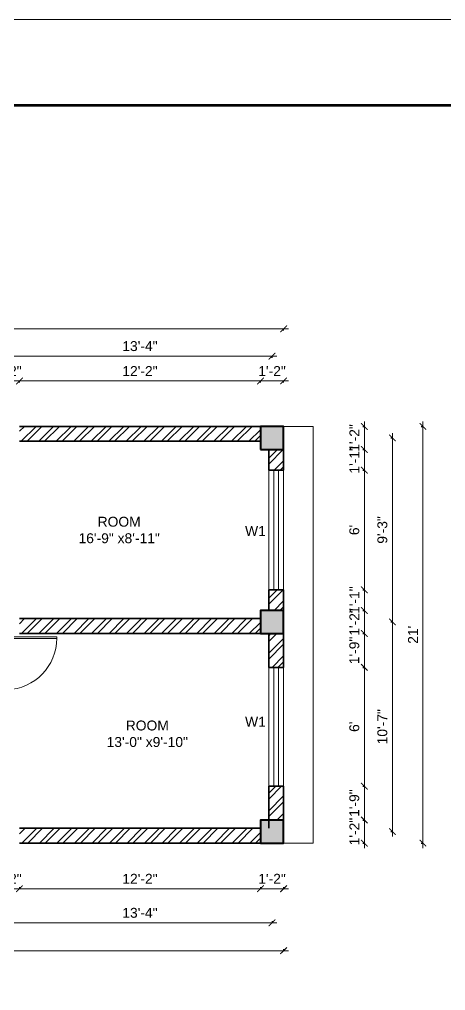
# Model space of a CAD drawing. Header units: inches. Extents: x -12071822 to 12321209, y -1222525 to 1319227.
# Drawn here: x 118257 to 118515, y 37755 to 38344 of the extents above; entities that cross this region are included whole.
import ezdxf

# ---------------------------------------------------------------- set-up
doc = ezdxf.new("R2010")
doc.units = ezdxf.units.IN
doc.header["$MEASUREMENT"] = 0
doc.header["$PDMODE"] = 35
for name, color, linetype, lineweight in [('BORDER', 7, 'Continuous', 60), ('Column', 181, 'Continuous', 40), ('Dimension', 130, 'Continuous', 9), ('Hatch', 9, 'Continuous', 9), ('TEXT', 255, 'Continuous', 35), ('Walls', 11, 'Continuous', 35), ('Window', 3, 'Continuous', 0), ('Windows', 151, 'Continuous', 15)]:
    doc.layers.add(name, color=color, linetype=linetype, lineweight=lineweight)
doc.styles.get("Standard").update_dxf_attribs({"font": 'arial.ttf'})
doc.dimstyles.get("Standard").update_dxf_attribs({"dimtxt": 6, "dimasz": 4, "dimexe": 0, "dimexo": 6, "dimgap": 3, "dimtad": 1, "dimdec": 0, "dimzin": 0, "dimdsep": 46, "dimlunit": 4, "dimtxsty": 'Standard', "dimblk": 'ARCHTICK', "dimcen": 0.09, "dimdle": 3, "dimclrd": 256, "dimadec": 0, "dimazin": 0, "dimtfac": 1, "dimtdec": 0, "dimtofl": 0, "dimtmove": 0, "dimatfit": 3, "dimfxl": 1, "dimfxlon": 1, "dimtolj": 1, "dimtzin": 0, "dimlwd": -1, "dimarcsym": 0})
pattern_1 = [(45, (-4670.357, -708.714), (-5.30330086, 5.30330086), []), (45, (-4666.821, -708.714), (-5.30330086, 5.30330086), [])]
pattern_2 = [(45, (-4669.357, -708.714), (-5.30330086, 5.30330086), []), (45, (-4665.821, -708.714), (-5.30330086, 5.30330086), [])]
pattern_3 = [(45, (-7289.62, 4e-11), (-5.30330086, 5.30330086), []), (45, (-7286.085, 4e-11), (-5.30330086, 5.30330086), [])]

# ---------------------------------------------------------------- blocks, each defined once
blk = doc.blocks.new('colm')
at = {"layer": 'Hatch'}
h = blk.add_hatch(color=256, dxfattribs=at)
h.dxf.hatch_style = 1
h.paths.add_polyline_path([(66705.71, 8319.73), (66705.71, 8307.73), (66717.71, 8307.73), (66717.71, 8319.73)])
at = {"layer": 'Column'}
blk.add_lwpolyline([(66705.71, 8307.73), (66717.71, 8307.73), (66717.71, 8319.73), (66705.71, 8319.73)], close=True, dxfattribs=at)
blk = doc.blocks.new('_ArchTick')
at = {"color": 0, "linetype": 'ByBlock', "const_width": 0.15}
blk.add_lwpolyline([(-0.5, -0.5), (0.5, 0.5)], dxfattribs=at)
blk = doc.blocks.new('*D1653')
at = {"layer": 'Defpoints', "color": 0, "transparency": 16777216}
for p in [(118256.86, 38124.52), (118242.86, 38096.99), (118256.86, 38096.99)]:
    blk.add_point(p, dxfattribs=at)
at = {"layer": 'Dimension', "transparency": 16777216}
blk.add_line((118239.86, 38124.52), (118259.86, 38124.52), dxfattribs=at)
at = {"layer": 'Dimension', "color": 0, "lineweight": -2, "transparency": 16777216}
for p, q in [((118242.86, 38123.52), (118242.86, 38124.52)), ((118256.86, 38123.52), (118256.86, 38124.52))]:
    blk.add_line(p, q, dxfattribs=at)
at = {"layer": 'Dimension', "transparency": 16777216, "xscale": 4, "yscale": 4, "zscale": 4, "rotation": 180}
blk.add_blockref('_ArchTick', (118242.86, 38124.52), dxfattribs=at)
at = {"layer": 'Dimension', "transparency": 16777216, "xscale": 4, "yscale": 4, "zscale": 4}
blk.add_blockref('_ArchTick', (118256.86, 38124.52), dxfattribs=at)
at = {"layer": 'Dimension', "color": 0, "lineweight": -2, "transparency": 16777216, "insert": (118249.86, 38130.53), "char_height": 6, "attachment_point": 5}
blk.add_mtext('\\A1;1\'-2"', dxfattribs=at)
blk = doc.blocks.new('*D1654')
at = {"layer": 'Defpoints', "color": 0, "transparency": 16777216}
for p in [(118402.74, 38124.52), (118256.86, 38096.99), (118402.74, 38096.99)]:
    blk.add_point(p, dxfattribs=at)
at = {"layer": 'Dimension', "transparency": 16777216}
blk.add_line((118253.86, 38124.52), (118405.74, 38124.52), dxfattribs=at)
at = {"layer": 'Dimension', "color": 0, "lineweight": -2, "transparency": 16777216}
for p, q in [((118256.86, 38123.52), (118256.86, 38124.52)), ((118402.74, 38123.52), (118402.74, 38124.52))]:
    blk.add_line(p, q, dxfattribs=at)
at = {"layer": 'Dimension', "transparency": 16777216, "xscale": 4, "yscale": 4, "zscale": 4, "rotation": 180}
blk.add_blockref('_ArchTick', (118256.86, 38124.52), dxfattribs=at)
at = {"layer": 'Dimension', "transparency": 16777216, "xscale": 4, "yscale": 4, "zscale": 4}
blk.add_blockref('_ArchTick', (118402.74, 38124.52), dxfattribs=at)
at = {"layer": 'Dimension', "color": 0, "lineweight": -2, "transparency": 16777216, "insert": (118329.8, 38130.53), "char_height": 6, "attachment_point": 5}
blk.add_mtext('\\A1;12\'-2"', dxfattribs=at)
blk = doc.blocks.new('*D1567')
at = {"layer": 'Defpoints', "color": 0, "transparency": 16777216}
for p in [(118416.74, 38124.52), (118402.74, 38096.99), (118416.74, 38096.99)]:
    blk.add_point(p, dxfattribs=at)
at = {"layer": 'Dimension', "transparency": 16777216}
blk.add_line((118399.74, 38124.52), (118419.74, 38124.52), dxfattribs=at)
at = {"layer": 'Dimension', "color": 0, "lineweight": -2, "transparency": 16777216}
for p, q in [((118402.74, 38123.52), (118402.74, 38124.52)), ((118416.74, 38123.52), (118416.74, 38124.52))]:
    blk.add_line(p, q, dxfattribs=at)
at = {"layer": 'Dimension', "transparency": 16777216, "xscale": 4, "yscale": 4, "zscale": 4, "rotation": 180}
blk.add_blockref('_ArchTick', (118402.74, 38124.52), dxfattribs=at)
at = {"layer": 'Dimension', "transparency": 16777216, "xscale": 4, "yscale": 4, "zscale": 4}
blk.add_blockref('_ArchTick', (118416.74, 38124.52), dxfattribs=at)
at = {"layer": 'Dimension', "color": 0, "lineweight": -2, "transparency": 16777216, "insert": (118409.74, 38130.53), "char_height": 6, "attachment_point": 5}
blk.add_mtext('\\A1;1\'-2"', dxfattribs=at)
blk = doc.blocks.new('*D1657')
at = {"layer": 'Defpoints', "color": 0, "transparency": 16777216}
for p in [(118409.74, 38139.54), (118249.86, 38096.99), (118409.74, 38096.99)]:
    blk.add_point(p, dxfattribs=at)
at = {"layer": 'Dimension', "transparency": 16777216}
blk.add_line((118246.86, 38139.54), (118412.74, 38139.54), dxfattribs=at)
at = {"layer": 'Dimension', "color": 0, "lineweight": -2, "transparency": 16777216}
for p, q in [((118249.86, 38138.54), (118249.86, 38139.54)), ((118409.74, 38138.54), (118409.74, 38139.54))]:
    blk.add_line(p, q, dxfattribs=at)
at = {"layer": 'Dimension', "transparency": 16777216, "xscale": 4, "yscale": 4, "zscale": 4, "rotation": 180}
blk.add_blockref('_ArchTick', (118249.86, 38139.54), dxfattribs=at)
at = {"layer": 'Dimension', "transparency": 16777216, "xscale": 4, "yscale": 4, "zscale": 4}
blk.add_blockref('_ArchTick', (118409.74, 38139.54), dxfattribs=at)
at = {"layer": 'Dimension', "color": 0, "lineweight": -2, "transparency": 16777216, "insert": (118329.8, 38145.6), "char_height": 6, "attachment_point": 5}
blk.add_mtext('\\A1;13\'-4"', dxfattribs=at)
blk = doc.blocks.new('*D1568')
at = {"layer": 'Defpoints', "color": 0, "transparency": 16777216}
for p in [(118416.74, 38156.11), (117917.04, 38096.99), (118416.74, 38096.99)]:
    blk.add_point(p, dxfattribs=at)
at = {"layer": 'Dimension', "transparency": 16777216}
blk.add_line((117914.04, 38156.11), (118419.74, 38156.11), dxfattribs=at)
at = {"layer": 'Dimension', "color": 0, "lineweight": -2, "transparency": 16777216}
for p, q in [((117917.04, 38155.11), (117917.04, 38156.11)), ((118416.74, 38155.11), (118416.74, 38156.11))]:
    blk.add_line(p, q, dxfattribs=at)
at = {"layer": 'Dimension', "transparency": 16777216, "xscale": 4, "yscale": 4, "zscale": 4, "rotation": 180}
blk.add_blockref('_ArchTick', (117917.04, 38156.11), dxfattribs=at)
at = {"layer": 'Dimension', "transparency": 16777216, "xscale": 4, "yscale": 4, "zscale": 4}
blk.add_blockref('_ArchTick', (118416.74, 38156.11), dxfattribs=at)
at = {"layer": 'Dimension', "color": 0, "lineweight": -2, "transparency": 16777216, "insert": (118166.89, 38162.17), "char_height": 6, "attachment_point": 5}
blk.add_mtext('\\A1;41\'-8"', dxfattribs=at)
blk = doc.blocks.new('*D1669')
at = {"layer": 'Defpoints', "color": 0, "transparency": 16777216}
for p in [(118242.86, 37844.49), (118256.86, 37844.49), (118256.86, 37816.85)]:
    blk.add_point(p, dxfattribs=at)
at = {"layer": 'Dimension', "transparency": 16777216}
blk.add_line((118239.86, 37816.85), (118259.86, 37816.85), dxfattribs=at)
at = {"layer": 'Dimension', "color": 0, "lineweight": -2, "transparency": 16777216}
for p, q in [((118242.86, 37817.85), (118242.86, 37816.85)), ((118256.86, 37817.85), (118256.86, 37816.85))]:
    blk.add_line(p, q, dxfattribs=at)
at = {"layer": 'Dimension', "transparency": 16777216, "xscale": 4, "yscale": 4, "zscale": 4, "rotation": 180}
blk.add_blockref('_ArchTick', (118242.86, 37816.85), dxfattribs=at)
at = {"layer": 'Dimension', "transparency": 16777216, "xscale": 4, "yscale": 4, "zscale": 4}
blk.add_blockref('_ArchTick', (118256.86, 37816.85), dxfattribs=at)
at = {"layer": 'Dimension', "color": 0, "lineweight": -2, "transparency": 16777216, "insert": (118249.86, 37822.87), "char_height": 6, "attachment_point": 5}
blk.add_mtext('\\A1;1\'-2"', dxfattribs=at)
blk = doc.blocks.new('*D1670')
at = {"layer": 'Defpoints', "color": 0, "transparency": 16777216}
for p in [(118256.86, 37844.49), (118402.74, 37844.49), (118402.74, 37816.85)]:
    blk.add_point(p, dxfattribs=at)
at = {"layer": 'Dimension', "transparency": 16777216}
blk.add_line((118253.86, 37816.85), (118405.74, 37816.85), dxfattribs=at)
at = {"layer": 'Dimension', "color": 0, "lineweight": -2, "transparency": 16777216}
for p, q in [((118256.86, 37817.85), (118256.86, 37816.85)), ((118402.74, 37817.85), (118402.74, 37816.85))]:
    blk.add_line(p, q, dxfattribs=at)
at = {"layer": 'Dimension', "transparency": 16777216, "xscale": 4, "yscale": 4, "zscale": 4, "rotation": 180}
blk.add_blockref('_ArchTick', (118256.86, 37816.85), dxfattribs=at)
at = {"layer": 'Dimension', "transparency": 16777216, "xscale": 4, "yscale": 4, "zscale": 4}
blk.add_blockref('_ArchTick', (118402.74, 37816.85), dxfattribs=at)
at = {"layer": 'Dimension', "color": 0, "lineweight": -2, "transparency": 16777216, "insert": (118329.8, 37822.87), "char_height": 6, "attachment_point": 5}
blk.add_mtext('\\A1;12\'-2"', dxfattribs=at)
blk = doc.blocks.new('*D1671')
at = {"layer": 'Defpoints', "color": 0, "transparency": 16777216}
for p in [(118402.74, 37844.49), (118416.74, 37844.49), (118416.74, 37816.85)]:
    blk.add_point(p, dxfattribs=at)
at = {"layer": 'Dimension', "transparency": 16777216}
blk.add_line((118399.74, 37816.85), (118419.74, 37816.85), dxfattribs=at)
at = {"layer": 'Dimension', "color": 0, "lineweight": -2, "transparency": 16777216}
for p, q in [((118402.74, 37817.85), (118402.74, 37816.85)), ((118416.74, 37817.85), (118416.74, 37816.85))]:
    blk.add_line(p, q, dxfattribs=at)
at = {"layer": 'Dimension', "transparency": 16777216, "xscale": 4, "yscale": 4, "zscale": 4, "rotation": 180}
blk.add_blockref('_ArchTick', (118402.74, 37816.85), dxfattribs=at)
at = {"layer": 'Dimension', "transparency": 16777216, "xscale": 4, "yscale": 4, "zscale": 4}
blk.add_blockref('_ArchTick', (118416.74, 37816.85), dxfattribs=at)
at = {"layer": 'Dimension', "color": 0, "lineweight": -2, "transparency": 16777216, "insert": (118409.74, 37822.87), "char_height": 6, "attachment_point": 5}
blk.add_mtext('\\A1;1\'-2"', dxfattribs=at)
blk = doc.blocks.new('*D1674')
at = {"layer": 'Defpoints', "color": 0, "transparency": 16777216}
for p in [(118249.86, 37844.49), (118409.74, 37844.49), (118409.74, 37796.16)]:
    blk.add_point(p, dxfattribs=at)
at = {"layer": 'Dimension', "color": 0, "lineweight": -2, "transparency": 16777216}
for p, q in [((118249.86, 37797.16), (118249.86, 37796.16)), ((118409.74, 37797.16), (118409.74, 37796.16))]:
    blk.add_line(p, q, dxfattribs=at)
at = {"layer": 'Dimension', "transparency": 16777216}
blk.add_line((118246.86, 37796.16), (118412.74, 37796.16), dxfattribs=at)
at = {"layer": 'Dimension', "transparency": 16777216, "xscale": 4, "yscale": 4, "zscale": 4, "rotation": 180}
blk.add_blockref('_ArchTick', (118249.86, 37796.16), dxfattribs=at)
at = {"layer": 'Dimension', "transparency": 16777216, "xscale": 4, "yscale": 4, "zscale": 4}
blk.add_blockref('_ArchTick', (118409.74, 37796.16), dxfattribs=at)
at = {"layer": 'Dimension', "color": 0, "lineweight": -2, "transparency": 16777216, "insert": (118329.8, 37802.22), "char_height": 6, "attachment_point": 5}
blk.add_mtext('\\A1;13\'-4"', dxfattribs=at)
blk = doc.blocks.new('*D1571')
at = {"layer": 'Defpoints', "color": 0, "transparency": 16777216}
for p in [(117917.04, 37921.49), (118416.74, 37844.49), (118416.74, 37779.29)]:
    blk.add_point(p, dxfattribs=at)
at = {"layer": 'Dimension', "transparency": 16777216}
blk.add_line((117914.04, 37779.29), (118419.74, 37779.29), dxfattribs=at)
at = {"layer": 'Dimension', "color": 0, "lineweight": -2, "transparency": 16777216}
for p, q in [((117917.04, 37780.29), (117917.04, 37779.29)), ((118416.74, 37780.29), (118416.74, 37779.29))]:
    blk.add_line(p, q, dxfattribs=at)
at = {"layer": 'Dimension', "transparency": 16777216, "xscale": 4, "yscale": 4, "zscale": 4, "rotation": 180}
blk.add_blockref('_ArchTick', (117917.04, 37779.29), dxfattribs=at)
at = {"layer": 'Dimension', "transparency": 16777216, "xscale": 4, "yscale": 4, "zscale": 4}
blk.add_blockref('_ArchTick', (118416.74, 37779.29), dxfattribs=at)
at = {"layer": 'Dimension', "color": 0, "lineweight": -2, "transparency": 16777216, "insert": (118166.89, 37785.35), "char_height": 6, "attachment_point": 5}
blk.add_mtext('\\A1;41\'-8"', dxfattribs=at)
blk = doc.blocks.new('*D1675')
at = {"layer": 'Defpoints', "color": 0, "transparency": 16777216}
for p in [(118416.74, 38096.99), (118416.74, 38082.99), (118465.62, 38082.99)]:
    blk.add_point(p, dxfattribs=at)
at = {"layer": 'Dimension', "color": 0, "lineweight": -2, "transparency": 16777216}
for p, q in [((118464.62, 38096.99), (118465.62, 38096.99)), ((118464.62, 38082.99), (118465.62, 38082.99))]:
    blk.add_line(p, q, dxfattribs=at)
at = {"layer": 'Dimension', "transparency": 16777216}
blk.add_line((118465.62, 38099.99), (118465.62, 38079.99), dxfattribs=at)
at = {"layer": 'Dimension', "transparency": 16777216, "xscale": 4, "yscale": 4, "zscale": 4}
for p, rotation in [((118465.62, 38096.99), 90), ((118465.62, 38082.99), 270)]:
    blk.add_blockref('_ArchTick', p, dxfattribs=dict(at, rotation=rotation))
at = {"layer": 'Dimension', "color": 0, "lineweight": -2, "transparency": 16777216, "insert": (118459.61, 38089.99), "char_height": 6, "attachment_point": 5, "rotation": 90}
blk.add_mtext('\\A1;1\'-2"', dxfattribs=at)
blk = doc.blocks.new('*D1572')
at = {"layer": 'Defpoints', "color": 0, "transparency": 16777216}
for p in [(118416.74, 38070.49), (118416.74, 37997.99), (118465.62, 37997.99)]:
    blk.add_point(p, dxfattribs=at)
at = {"layer": 'Dimension', "transparency": 16777216}
blk.add_line((118465.62, 38073.49), (118465.62, 37994.99), dxfattribs=at)
at = {"layer": 'Dimension', "color": 0, "lineweight": -2, "transparency": 16777216}
for p, q in [((118464.62, 38070.49), (118465.62, 38070.49)), ((118464.62, 37997.99), (118465.62, 37997.99))]:
    blk.add_line(p, q, dxfattribs=at)
at = {"layer": 'Dimension', "transparency": 16777216, "xscale": 4, "yscale": 4, "zscale": 4}
for p, rotation in [((118465.62, 38070.49), 90), ((118465.62, 37997.99), 270)]:
    blk.add_blockref('_ArchTick', p, dxfattribs=dict(at, rotation=rotation))
at = {"layer": 'Dimension', "color": 0, "lineweight": -2, "transparency": 16777216, "insert": (118459.56, 38034.24), "char_height": 6, "attachment_point": 5, "rotation": 90}
blk.add_mtext("\\A1;6'", dxfattribs=at)
blk = doc.blocks.new('*D1676')
at = {"layer": 'Defpoints', "color": 0, "transparency": 16777216}
for p in [(118416.74, 37985.49), (118416.74, 37971.49), (118465.62, 37971.49)]:
    blk.add_point(p, dxfattribs=at)
at = {"layer": 'Dimension', "color": 0, "lineweight": -2, "transparency": 16777216}
for p, q in [((118464.62, 37985.49), (118465.62, 37985.49)), ((118464.62, 37971.49), (118465.62, 37971.49))]:
    blk.add_line(p, q, dxfattribs=at)
at = {"layer": 'Dimension', "transparency": 16777216}
blk.add_line((118465.62, 37988.49), (118465.62, 37968.49), dxfattribs=at)
at = {"layer": 'Dimension', "transparency": 16777216, "xscale": 4, "yscale": 4, "zscale": 4}
for p, rotation in [((118465.62, 37985.49), 90), ((118465.62, 37971.49), 270)]:
    blk.add_blockref('_ArchTick', p, dxfattribs=dict(at, rotation=rotation))
at = {"layer": 'Dimension', "color": 0, "lineweight": -2, "transparency": 16777216, "insert": (118459.61, 37978.49), "char_height": 6, "attachment_point": 5, "rotation": 90}
blk.add_mtext('\\A1;1\'-2"', dxfattribs=at)
blk = doc.blocks.new('*D1573')
at = {"layer": 'Defpoints', "color": 0, "transparency": 16777216}
for p in [(118416.74, 37997.99), (118416.74, 37985.49), (118465.62, 37985.49)]:
    blk.add_point(p, dxfattribs=at)
at = {"layer": 'Dimension', "color": 0, "lineweight": -2, "transparency": 16777216}
for p, q in [((118464.62, 37997.99), (118465.62, 37997.99)), ((118464.62, 37985.49), (118465.62, 37985.49))]:
    blk.add_line(p, q, dxfattribs=at)
at = {"layer": 'Dimension', "transparency": 16777216}
blk.add_line((118465.62, 38000.99), (118465.62, 37982.49), dxfattribs=at)
at = {"layer": 'Dimension', "transparency": 16777216, "xscale": 4, "yscale": 4, "zscale": 4}
for p, rotation in [((118465.62, 37997.99), 90), ((118465.62, 37985.49), 270)]:
    blk.add_blockref('_ArchTick', p, dxfattribs=dict(at, rotation=rotation))
at = {"layer": 'Dimension', "color": 0, "lineweight": -2, "transparency": 16777216, "insert": (118459.61, 37991.74), "char_height": 6, "attachment_point": 5, "rotation": 90}
blk.add_mtext('\\A1;1\'-1"', dxfattribs=at)
blk = doc.blocks.new('*D1574')
at = {"layer": 'Defpoints', "color": 0, "transparency": 16777216}
for p in [(118416.74, 38082.99), (118465.62, 38082.99), (118416.74, 38070.49)]:
    blk.add_point(p, dxfattribs=at)
at = {"layer": 'Dimension', "transparency": 16777216}
blk.add_line((118465.62, 38067.49), (118465.62, 38085.99), dxfattribs=at)
at = {"layer": 'Dimension', "color": 0, "lineweight": -2, "transparency": 16777216}
for p, q in [((118464.62, 38082.99), (118465.62, 38082.99)), ((118464.62, 38070.49), (118465.62, 38070.49))]:
    blk.add_line(p, q, dxfattribs=at)
at = {"layer": 'Dimension', "transparency": 16777216, "xscale": 4, "yscale": 4, "zscale": 4}
for p, rotation in [((118465.62, 38082.99), 90), ((118465.62, 38070.49), 270)]:
    blk.add_blockref('_ArchTick', p, dxfattribs=dict(at, rotation=rotation))
at = {"layer": 'Dimension', "color": 0, "lineweight": -2, "transparency": 16777216, "insert": (118459.61, 38076.74), "char_height": 6, "attachment_point": 5, "rotation": 90}
blk.add_mtext('\\A1;1\'-1"', dxfattribs=at)
blk = doc.blocks.new('*D1575')
at = {"layer": 'Defpoints', "color": 0, "transparency": 16777216}
for p in [(118416.74, 38089.99), (118416.74, 37978.49), (118482.6, 37978.49)]:
    blk.add_point(p, dxfattribs=at)
at = {"layer": 'Dimension', "transparency": 16777216}
blk.add_line((118482.6, 38092.99), (118482.6, 37975.49), dxfattribs=at)
at = {"layer": 'Dimension', "color": 0, "lineweight": -2, "transparency": 16777216}
for p, q in [((118481.6, 38089.99), (118482.6, 38089.99)), ((118481.6, 37978.49), (118482.6, 37978.49))]:
    blk.add_line(p, q, dxfattribs=at)
at = {"layer": 'Dimension', "transparency": 16777216, "xscale": 4, "yscale": 4, "zscale": 4}
for p, rotation in [((118482.6, 38089.99), 90), ((118482.6, 37978.49), 270)]:
    blk.add_blockref('_ArchTick', p, dxfattribs=dict(at, rotation=rotation))
at = {"layer": 'Dimension', "color": 0, "lineweight": -2, "transparency": 16777216, "insert": (118476.54, 38034.24), "char_height": 6, "attachment_point": 5, "rotation": 90}
blk.add_mtext('\\A1;9\'-3"', dxfattribs=at)
blk = doc.blocks.new('*D1677')
at = {"layer": 'Defpoints', "color": 0, "transparency": 16777216}
for p in [(118416.74, 37978.49), (118416.74, 37851.49), (118482.6, 37851.49)]:
    blk.add_point(p, dxfattribs=at)
at = {"layer": 'Dimension', "transparency": 16777216}
blk.add_line((118482.6, 37981.49), (118482.6, 37848.49), dxfattribs=at)
at = {"layer": 'Dimension', "color": 0, "lineweight": -2, "transparency": 16777216}
for p, q in [((118481.6, 37978.49), (118482.6, 37978.49)), ((118481.6, 37851.49), (118482.6, 37851.49))]:
    blk.add_line(p, q, dxfattribs=at)
at = {"layer": 'Dimension', "transparency": 16777216, "xscale": 4, "yscale": 4, "zscale": 4}
for p, rotation in [((118482.6, 37978.49), 90), ((118482.6, 37851.49), 270)]:
    blk.add_blockref('_ArchTick', p, dxfattribs=dict(at, rotation=rotation))
at = {"layer": 'Dimension', "color": 0, "lineweight": -2, "transparency": 16777216, "insert": (118476.54, 37914.99), "char_height": 6, "attachment_point": 5, "rotation": 90}
blk.add_mtext('\\A1;10\'-7"', dxfattribs=at)
blk = doc.blocks.new('*D1576')
at = {"layer": 'Defpoints', "color": 0, "transparency": 16777216}
for p in [(118416.74, 38096.99), (118501.07, 38096.99), (118416.74, 37844.49)]:
    blk.add_point(p, dxfattribs=at)
at = {"layer": 'Dimension', "color": 0, "lineweight": -2, "transparency": 16777216}
for p, q in [((118500.07, 38096.99), (118501.07, 38096.99)), ((118500.07, 37844.49), (118501.07, 37844.49))]:
    blk.add_line(p, q, dxfattribs=at)
at = {"layer": 'Dimension', "transparency": 16777216}
blk.add_line((118501.07, 37841.49), (118501.07, 38099.99), dxfattribs=at)
at = {"layer": 'Dimension', "transparency": 16777216, "xscale": 4, "yscale": 4, "zscale": 4}
for p, rotation in [((118501.07, 38096.99), 90), ((118501.07, 37844.49), 270)]:
    blk.add_blockref('_ArchTick', p, dxfattribs=dict(at, rotation=rotation))
at = {"layer": 'Dimension', "color": 0, "lineweight": -2, "transparency": 16777216, "insert": (118495.06, 37970.74), "char_height": 6, "attachment_point": 5, "rotation": 90}
blk.add_mtext("\\A1;21'", dxfattribs=at)
blk = doc.blocks.new('GFFGS')
at = {"layer": 'Windows'}
for p, q in [((97915.22, 19628.63), (97915.22, 19658.74)), ((97916.19, 19658.74), (97915.22, 19658.74)), ((97916.19, 19627.65), (97916.19, 19658.77)), ((97915.22, 19628.63), (97913.27, 19628.63)), ((97913.27, 19628.63), (97913.27, 19624.73)), ((97915.22, 19627.65), (97915.22, 19628.63)), ((97916.19, 19627.65), (97915.22, 19627.65)), ((97916.19, 19624.73), (97916.19, 19627.65)), ((97946.35, 19624.73), (97946.35, 19627.65)), ((97946.35, 19627.65), (97947.32, 19627.65)), ((97947.32, 19627.65), (97947.32, 19628.63)), ((97947.32, 19628.63), (97949.27, 19628.63)), ((97949.27, 19628.63), (97949.27, 19624.73)), ((97913.27, 19624.73), (97916.19, 19624.73)), ((97949.27, 19624.73), (97946.35, 19624.73))]:
    blk.add_line(p, q, dxfattribs=at)
blk.add_arc((97916.25, 19627.66), 31.08, 1.78005, 90.12347, dxfattribs=at)
blk = doc.blocks.new('*D1680')
at = {"layer": 'Defpoints', "color": 0, "transparency": 16777216}
for p in [(118416.74, 37971.49), (118416.74, 37950.99), (118465.62, 37950.99)]:
    blk.add_point(p, dxfattribs=at)
at = {"layer": 'Dimension', "transparency": 16777216}
blk.add_line((118465.62, 37974.49), (118465.62, 37947.99), dxfattribs=at)
at = {"layer": 'Dimension', "color": 0, "lineweight": -2, "transparency": 16777216}
for p, q in [((118464.62, 37971.49), (118465.62, 37971.49)), ((118464.62, 37950.99), (118465.62, 37950.99))]:
    blk.add_line(p, q, dxfattribs=at)
at = {"layer": 'Dimension', "transparency": 16777216, "xscale": 4, "yscale": 4, "zscale": 4}
for p, rotation in [((118465.62, 37971.49), 90), ((118465.62, 37950.99), 270)]:
    blk.add_blockref('_ArchTick', p, dxfattribs=dict(at, rotation=rotation))
at = {"layer": 'Dimension', "color": 0, "transparency": 16777216, "insert": (118459.56, 37961.24), "char_height": 6, "attachment_point": 5, "rotation": 90}
blk.add_mtext('\\A1;1\'-9"', dxfattribs=at)
blk = doc.blocks.new('*D1681')
at = {"layer": 'Defpoints', "color": 0, "transparency": 16777216}
for p in [(118416.74, 37950.99), (118416.74, 37878.99), (118465.62, 37878.99)]:
    blk.add_point(p, dxfattribs=at)
at = {"layer": 'Dimension', "color": 0, "lineweight": -2, "transparency": 16777216}
for p, q in [((118464.62, 37950.99), (118465.62, 37950.99)), ((118464.62, 37878.99), (118465.62, 37878.99))]:
    blk.add_line(p, q, dxfattribs=at)
at = {"layer": 'Dimension', "transparency": 16777216}
blk.add_line((118465.62, 37953.99), (118465.62, 37875.99), dxfattribs=at)
at = {"layer": 'Dimension', "transparency": 16777216, "xscale": 4, "yscale": 4, "zscale": 4}
for p, rotation in [((118465.62, 37950.99), 90), ((118465.62, 37878.99), 270)]:
    blk.add_blockref('_ArchTick', p, dxfattribs=dict(at, rotation=rotation))
at = {"layer": 'Dimension', "color": 0, "transparency": 16777216, "insert": (118459.56, 37914.99), "char_height": 6, "attachment_point": 5, "rotation": 90}
blk.add_mtext("\\A1;6'", dxfattribs=at)
blk = doc.blocks.new('*D1682')
at = {"layer": 'Defpoints', "color": 0, "transparency": 16777216}
for p in [(118416.74, 37878.99), (118416.74, 37858.49), (118465.62, 37858.49)]:
    blk.add_point(p, dxfattribs=at)
at = {"layer": 'Dimension', "transparency": 16777216}
blk.add_line((118465.62, 37881.99), (118465.62, 37855.49), dxfattribs=at)
at = {"layer": 'Dimension', "color": 0, "lineweight": -2, "transparency": 16777216}
for p, q in [((118464.62, 37878.99), (118465.62, 37878.99)), ((118464.62, 37858.49), (118465.62, 37858.49))]:
    blk.add_line(p, q, dxfattribs=at)
at = {"layer": 'Dimension', "transparency": 16777216, "xscale": 4, "yscale": 4, "zscale": 4}
for p, rotation in [((118465.62, 37878.99), 90), ((118465.62, 37858.49), 270)]:
    blk.add_blockref('_ArchTick', p, dxfattribs=dict(at, rotation=rotation))
at = {"layer": 'Dimension', "color": 0, "transparency": 16777216, "insert": (118459.56, 37868.74), "char_height": 6, "attachment_point": 5, "rotation": 90}
blk.add_mtext('\\A1;1\'-9"', dxfattribs=at)
blk = doc.blocks.new('*D1684')
at = {"layer": 'Defpoints', "color": 0, "transparency": 16777216}
for p in [(118416.74, 37858.49), (118416.74, 37844.49), (118465.62, 37844.49)]:
    blk.add_point(p, dxfattribs=at)
at = {"layer": 'Dimension', "color": 0, "lineweight": -2, "transparency": 16777216}
for p, q in [((118464.62, 37858.49), (118465.62, 37858.49)), ((118464.62, 37844.49), (118465.62, 37844.49))]:
    blk.add_line(p, q, dxfattribs=at)
at = {"layer": 'Dimension', "transparency": 16777216}
blk.add_line((118465.62, 37861.49), (118465.62, 37841.49), dxfattribs=at)
at = {"layer": 'Dimension', "transparency": 16777216, "xscale": 4, "yscale": 4, "zscale": 4}
for p, rotation in [((118465.62, 37858.49), 90), ((118465.62, 37844.49), 270)]:
    blk.add_blockref('_ArchTick', p, dxfattribs=dict(at, rotation=rotation))
at = {"layer": 'Dimension', "color": 0, "transparency": 16777216, "insert": (118459.61, 37851.49), "char_height": 6, "attachment_point": 5, "rotation": 90}
blk.add_mtext('\\A1;1\'-2"', dxfattribs=at)

msp = doc.modelspace()

# ---------------------------------------------------------------- hatches: boundary and pattern name
at = {"layer": 'Hatch'}
h = msp.add_hatch(dxfattribs=at)
h.set_pattern_fill('ANSI32', color=256, scale=20)
h.set_pattern_definition(pattern_1)
h.paths.add_polyline_path([(118256.86, 38096.99), (118256.86, 38087.99), (118402.74, 38087.99), (118402.74, 38096.99)])
h = msp.add_hatch(dxfattribs=at)
h.set_pattern_fill('ANSI32', color=256, scale=20)
h.set_pattern_definition(pattern_2)
h.paths.add_polyline_path([(118407.74, 38082.99), (118407.74, 38070.49), (118416.74, 38070.49), (118416.74, 38082.99)])
h = msp.add_hatch(dxfattribs=at)
h.set_pattern_fill('ANSI32', color=256, scale=20)
h.set_pattern_definition(pattern_2)
h.paths.add_polyline_path([(118416.74, 37997.99), (118407.74, 37997.99), (118407.74, 37985.49), (118416.74, 37985.49)])
h = msp.add_hatch(dxfattribs=at)
h.set_pattern_fill('ANSI32', color=256, scale=20)
h.set_pattern_definition(pattern_1)
h.paths.add_polyline_path([(118402.74, 37971.49), (118402.74, 37980.49), (118256.86, 37980.49), (118256.86, 37971.49)])
h = msp.add_hatch(dxfattribs=at)
h.set_pattern_fill('ANSI32', color=256, scale=20)
h.set_pattern_definition(pattern_3)
h.paths.add_polyline_path([(118416.74, 37971.49), (118407.74, 37971.49), (118407.74, 37950.99), (118416.74, 37950.99)])
h = msp.add_hatch(dxfattribs=at)
h.set_pattern_fill('ANSI32', color=256, scale=20)
h.set_pattern_definition(pattern_3)
h.paths.add_polyline_path([(118416.74, 37878.99), (118407.74, 37878.99), (118407.74, 37858.49), (118416.74, 37858.49)])
h = msp.add_hatch(dxfattribs=at)
h.set_pattern_fill('ANSI32', color=256, scale=20)
h.set_pattern_definition(pattern_1)
h.paths.add_polyline_path([(118256.86, 37853.49), (118256.86, 37844.49), (118402.74, 37844.49), (118402.74, 37853.49)])

# ---------------------------------------------------------------- linework, layer by layer
at = {"layer": 'BORDER'}
msp.add_lwpolyline([(118911.89, 38291.59), (118911.89, 36200.74), (115849.06, 36200.74), (115849.06, 38291.59)], close=True, dxfattribs=at)
at = {"layer": 'Walls'}
for p, q in [((118256.86, 38096.99), (118402.74, 38096.99)), ((118256.86, 38087.99), (118402.74, 38087.99)), ((118407.74, 38082.99), (118407.74, 38070.49)), ((118416.74, 38082.99), (118416.74, 38070.49)), ((118407.74, 38070.49), (118416.74, 38070.49)), ((118407.74, 37997.99), (118407.74, 37985.49)), ((118407.74, 37997.99), (118416.74, 37997.99)), ((118416.74, 37997.99), (118416.74, 37985.49)), ((118256.86, 37980.49), (118402.74, 37980.49)), ((118256.86, 37971.49), (118402.74, 37971.49)), ((118407.74, 37971.49), (118407.74, 37950.99)), ((118416.74, 37971.49), (118416.74, 37950.99)), ((118416.74, 37950.99), (118407.74, 37950.99)), ((118407.74, 37878.99), (118407.74, 37858.49)), ((118416.74, 37878.99), (118407.74, 37878.99)), ((118416.74, 37878.99), (118416.74, 37858.49)), ((118407.74, 37858.49), (118407.74, 37853.49)), ((118416.74, 37858.49), (118416.74, 37844.49)), ((118402.74, 37853.49), (118256.86, 37853.49)), ((118402.74, 37844.49), (118256.86, 37844.49))]:
    msp.add_line(p, q, dxfattribs=at)
at = {"layer": 'Window'}
msp.add_lwpolyline([(118963.89, 38343.59), (118963.89, 36148.74), (115797.06, 36148.74), (115797.06, 38343.59)], close=True, dxfattribs=at)
at = {"layer": 'Windows'}
for p, q in [((118416.74, 38096.99), (118434.74, 38096.99)), ((118434.74, 38096.99), (118434.74, 37844.49)), ((118407.74, 37997.99), (118407.74, 38070.49)), ((118410.74, 37997.99), (118410.74, 38070.49)), ((118413.74, 37997.99), (118413.74, 38070.49)), ((118416.74, 37997.99), (118416.74, 38070.49)), ((118407.74, 37878.99), (118407.74, 37950.99)), ((118410.74, 37878.99), (118410.74, 37950.99)), ((118413.74, 37950.99), (118413.74, 37878.99)), ((118416.74, 37950.99), (118416.74, 37878.99)), ((118434.74, 37844.49), (118416.74, 37844.49))]:
    msp.add_line(p, q, dxfattribs=at)

# ---------------------------------------------------------------- block references
at = {"layer": 'Column', "xscale": 1.166666666667879, "yscale": 1.166666666667879, "zscale": 1.166666666667879}
for p in [(40579.41, 28390.64), (40579.41, 28279.14), (40579.41, 28152.14)]:
    msp.add_blockref('colm', p, dxfattribs=at)
at = {"layer": 'Windows', "rotation": 270}
msp.add_blockref('GFFGS', (98620.68, 135884.76), dxfattribs=at)

# ---------------------------------------------------------------- texts
at = {"layer": 'TEXT', "char_height": 6}
for s, width, heights, insert, attachment_point in [('\\pi29.7286;ROOM\\P\\pi18.16039;16\'-9" x8\'-11"', 84.2389, [17.84], (118274.45, 38026.14), 7), ('W1', 18.7269, [0], (118393.42, 38036.62), 1), ('W1', 18.7269, [0], (118393.42, 37921.01), 1), ('\\pi29.7286;ROOM\\P\\pi18.16039;13\'-0" x9\'-10"', 84.2389, [0], (118291.47, 37902.67), 7)]:
    msp.add_mtext_dynamic_manual_height_columns(s, width=width, gutter_width=1, heights=heights, dxfattribs=dict(at, insert=insert, attachment_point=attachment_point))

# ---------------------------------------------------------------- dimensions: what is measured, and where the dimension line sits
at = {"layer": 'Dimension', "lineweight": -2}
for base, p1, p2, picture, middle in [((118416.74, 38156.11), (117917.04, 38096.99), (118416.74, 38096.99), '*D1568', (118166.89, 38162.17)), ((118409.74, 38139.54), (118249.86, 38096.99), (118409.74, 38096.99), '*D1657', (118329.8, 38145.6)), ((118402.74, 38124.52), (118256.86, 38096.99), (118402.74, 38096.99), '*D1654', (118329.8, 38130.53)), ((118416.74, 37779.29), (117917.04, 37921.49), (118416.74, 37844.49), '*D1571', (118166.89, 37785.35)), ((118409.74, 37796.16), (118249.86, 37844.49), (118409.74, 37844.49), '*D1674', (118329.8, 37802.22)), ((118402.74, 37816.85), (118256.86, 37844.49), (118402.74, 37844.49), '*D1670', (118329.8, 37822.87))]:
    dim = msp.add_linear_dim(base=base, p1=p1, p2=p2, dimstyle='Standard', override={"dimtmove": 1}, dxfattribs=at)
    dim.commit()
    dim.dimension.update_dxf_attribs({"geometry": picture, "text_midpoint": middle})
for base, p1, p2, picture, middle in [((118256.86, 38124.52), (118242.86, 38096.99), (118256.86, 38096.99), '*D1653', (118249.86, 38124.52)), ((118416.74, 38124.52), (118402.74, 38096.99), (118416.74, 38096.99), '*D1567', (118409.74, 38124.52)), ((118256.86, 37816.85), (118242.86, 37844.49), (118256.86, 37844.49), '*D1669', (118249.86, 37816.85)), ((118416.74, 37816.85), (118402.74, 37844.49), (118416.74, 37844.49), '*D1671', (118409.74, 37816.85))]:
    dim = msp.add_linear_dim(base=base, p1=p1, p2=p2, dimstyle='Standard', override={"dimtmove": 1}, dxfattribs=at)
    dim.commit()
    dim.dimension.update_dxf_attribs({"geometry": picture, "text_midpoint": middle, "dimtype": 160})
for base, p1, p2, picture, middle in [((118465.62, 38082.99), (118416.74, 38096.99), (118416.74, 38082.99), '*D1675', (118465.62, 38089.99)), ((118465.62474342, 38082.98782168), (118416.73733362, 38070.48782168), (118416.73733362, 38082.98782168), '*D1574', (118465.62474342, 38076.73782168)), ((118465.62474342, 37985.49025462), (118416.73733362, 37997.99025462), (118416.73733362, 37985.49025462), '*D1573', (118465.62474342, 37991.74025462)), ((118465.62, 37971.49), (118416.74, 37985.49), (118416.74, 37971.49), '*D1676', (118465.62, 37978.49))]:
    dim = msp.add_linear_dim(base=base, p1=p1, p2=p2, angle=90, dimstyle='Standard', override={"dimtmove": 1}, dxfattribs=at)
    dim.commit()
    dim.dimension.update_dxf_attribs({"geometry": picture, "text_midpoint": middle, "dimtype": 160})
for base, p1, p2, picture, middle in [((118501.0686, 38096.9878), (118416.7373, 37844.4903), (118416.7373, 38096.9878), '*D1576', (118495.0564, 37970.739)), ((118482.6019, 37978.4903), (118416.7373, 38089.9878), (118416.7373, 37978.4903), '*D1575', (118476.5364, 38034.239)), ((118465.6247, 37997.9903), (118416.7373, 38070.4878), (118416.7373, 37997.9903), '*D1572', (118459.5613, 38034.239)), ((118482.6, 37851.49), (118416.74, 37978.49), (118416.74, 37851.49), '*D1677', (118476.54, 37914.99))]:
    dim = msp.add_linear_dim(base=base, p1=p1, p2=p2, angle=90, dimstyle='Standard', override={"dimtmove": 1}, dxfattribs=at)
    dim.commit()
    dim.dimension.update_dxf_attribs({"geometry": picture, "text_midpoint": middle})
at = {"layer": 'Dimension'}
for base, p1, p2, picture, middle in [((118465.62474342, 37950.99025462), (118416.73733362, 37971.49025462), (118416.73733362, 37950.99025462), '*D1680', (118465.62474342, 37961.24025462)), ((118465.62474342, 37858.49025462), (118416.73733362, 37878.99025462), (118416.73733362, 37858.49025462), '*D1682', (118465.62474342, 37868.74025462)), ((118465.62, 37844.49), (118416.74, 37858.49), (118416.74, 37844.49), '*D1684', (118465.62, 37851.49))]:
    dim = msp.add_linear_dim(base=base, p1=p1, p2=p2, angle=90, dimstyle='Standard', override={"dimtmove": 1}, dxfattribs=at)
    dim.commit()
    dim.dimension.update_dxf_attribs({"geometry": picture, "text_midpoint": middle, "dimtype": 160})
dim = msp.add_linear_dim(base=(118465.62, 37878.99), p1=(118416.74, 37950.99), p2=(118416.74, 37878.99), angle=90, dimstyle='Standard', override={"dimtmove": 1}, dxfattribs=at)
dim.commit()
dim.dimension.update_dxf_attribs({"geometry": '*D1681', "text_midpoint": (118459.56, 37914.99)})

doc.saveas('drawing.dxf')
